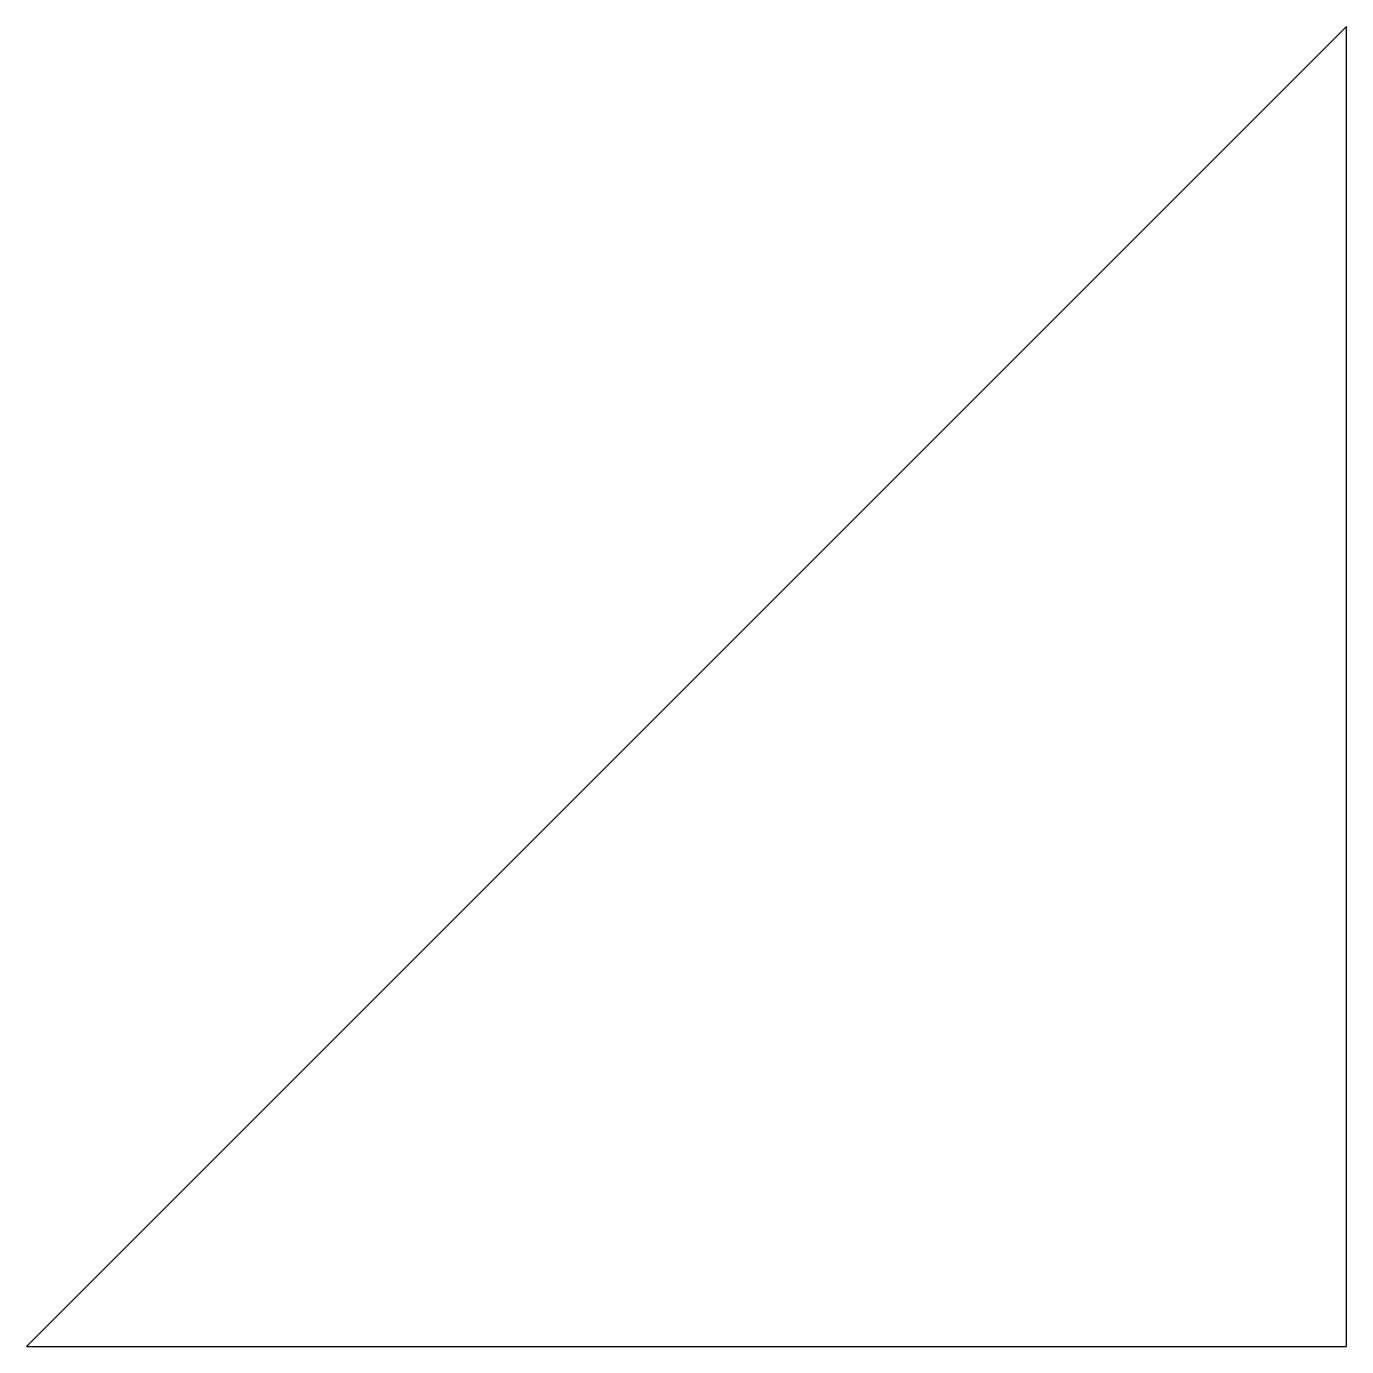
# Model space of a CAD drawing. Header units: inches. Extents: x 0 to 2.5, y 0 to 2.5.
import ezdxf

# ---------------------------------------------------------------- set-up
doc = ezdxf.new("R2010")
doc.units = ezdxf.units.IN
doc.layers.get('0').update_dxf_attribs({"linetype": 'CONTINUOUS'})

msp = doc.modelspace()

# ---------------------------------------------------------------- linework, layer by layer
for p, q in [((2.5, 2.5), (0, 0)), ((2.5, 0), (2.5, 2.5)), ((0, 0), (2.5, 0))]:
    msp.add_line(p, q)

doc.saveas('drawing.dxf')
